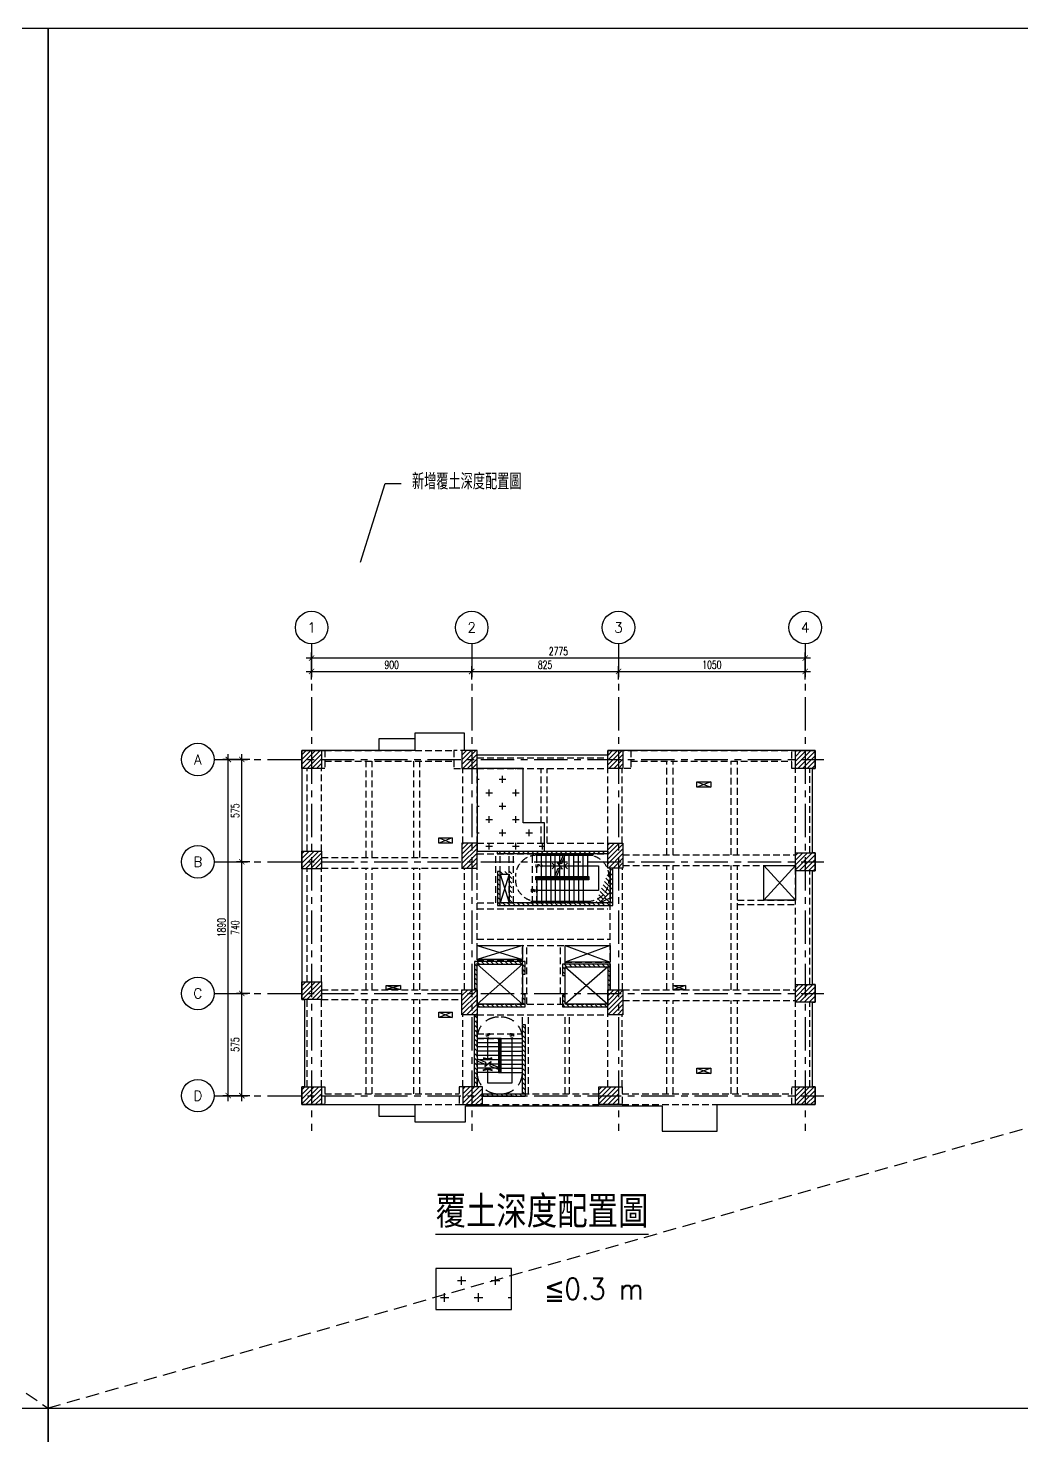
# Model space of a CAD drawing. Header units: millimetres. Extents: x -3377 to 119122, y -22007 to 15479.
# Drawn here: x 36275 to 39067, y 3802 to 7760 of the extents above; entities that cross this region are included whole.
import ezdxf
from ezdxf import colors
from ezdxf.entities.mleader import LeaderData, LeaderLine
from ezdxf.enums import TextEntityAlignment as Align
from ezdxf.math import Vec2, Vec3

# ---------------------------------------------------------------- set-up
doc = ezdxf.new("R2010")
doc.units = ezdxf.units.MM
doc.header["$LTSCALE"] = 150
doc.header["$MEASUREMENT"] = 0
for name, pattern in [('CENTER', [2, 1.25, -0.25, 0.25, -0.25]), ('CONTINOUS', [0]), ('HIDDEN', [0.375, 0.25, -0.125]), ('HIDDENX2', [0.75, 0.5, -0.25])]:
    doc.linetypes.add(name, pattern=pattern)
doc.layers.get('0').update_dxf_attribs({"plot": 0})
doc.layers.add('S-CLOUD_20220217(結構依建築圖2022-0216修改)', color=4, linetype='Continuous', plot=False)
for name, color, linetype in [('S-COL', 7, 'Continuous'), ('S-COLB', 4, 'HIDDEN'), ('S-CONCWALL', 30, 'Continuous'), ('S-GRID', 1, 'CENTER'), ('S-GRID-DIM', 2, 'Continuous'), ('S-GRID-T', 3, 'Continuous'), ('S-HATCH', 13, 'Continuous'), ('S-HATCH-COL', 13, 'Continuous'), ('S-HATCH-CONCWALL', 161, 'Continuous'), ('S-LOAD', 63, 'Continuous'), ('S-OPEN', 13, 'Continuous'), ('S-RCBMB', 3, 'HIDDEN'), ('S-RCBMG', 2, 'HIDDEN'), ('S-SLAB', 5, 'Continuous'), ('S-STAIR', 1, 'Continuous'), ('S-TITLE', 2, 'Continuous')]:
    doc.layers.add(name, color=color, linetype=linetype)
doc.styles.add('CD2', font='romand', dxfattribs={"height": 15})
doc.styles.add('CHINA', font='romans.shx', dxfattribs={"width": 0.8, "bigfont": 'china.shx'})
doc.styles.add('CS4', font='romans.shx', dxfattribs={"width": 0.7, "height": 45, "bigfont": 'lsp.shx'})
doc.styles.add('LSP', font='SIMPLEX.shx', dxfattribs={"width": 0.8, "bigfont": 'lsp.shx'})
doc.dimstyles.new('DIM150', dxfattribs={"dimscale": 15, "dimtxt": 3, "dimasz": 2, "dimexe": 2, "dimexo": 2, "dimgap": 1, "dimtad": 1, "dimdec": 1, "dimdsep": 46, "dimtxsty": 'CS4', "dimblk1": 'ARCHTICK', "dimblk2": 'ARCHTICK', "dimsah": 1, "dimcen": 2, "dimdle": 2, "dimadec": 0, "dimazin": 0, "dimtfac": 1, "dimtdec": 1, "dimtmove": 0, "dimatfit": 3, "dimldrblk": 'TAA', "dimfxl": 0, "dimtolj": 1, "dimarcsym": 0})

# ---------------------------------------------------------------- blocks, each defined once
blk = doc.blocks.new('DwFm')
blk.add_lwpolyline([(-12110.4, 0), (0, 0), (0, -7760.1), (-12110.4, -7760.1)], close=True)
blk.add_lwpolyline([(-12110.4, -3880.1), (0, -3880.1)])
at = {"layer": 'DEFPOINTS', "color": 252, "linetype": 'HIDDEN'}
for points in [[(-6560.9, -2290.9), (-12110.4, -3880.1)], [(-760, -3362.4), (0, -3880.1)]]:
    blk.add_lwpolyline(points, dxfattribs=at)
blk = doc.blocks.new('WALL(2F-14F)')
for points in [[(-7265.9, -1510.9), (-6645.9, -1510.9), (-6645.9, -1525.9), (-7265.9, -1525.9)], [(-7395.9, -2430.9), (-7380.9, -2430.9), (-7380.9, -2835.9), (-7395.9, -2835.9)]]:
    blk.add_lwpolyline(points, close=True)
for points in [[(-6633.4, -1800.9), (-7250.9, -1800.9), (-7250.9, -1625.9), (-7265.9, -1625.9), (-7265.9, -1815.9), (-6618.4, -1815.9), (-6618.4, -1605.9), (-6633.4, -1605.9)], [(-6633.4, -1605.9), (-6633.4, -1800.9)], [(-7380.9, -2290.9), (-7380.9, -2145.9), (-7125.9, -2145.9), (-7125.9, -2203.4), (-7110.9, -2203.4), (-7110.9, -2130.9), (-7395.9, -2130.9), (-7395.9, -2290.9), (-7380.9, -2290.9)], [(-6630.9, -2290.9), (-6630.9, -2145.9), (-6900.9, -2145.9), (-6900.9, -2210.9), (-6885.9, -2210.9), (-6885.9, -2160.9), (-6645.9, -2160.9), (-6645.9, -2290.9), (-6630.9, -2290.9)], [(-7380.9, -2385.9), (-7110.9, -2385.9), (-7110.9, -2313.4), (-7125.9, -2313.4), (-7125.9, -2370.9), (-7380.9, -2370.9), (-7380.9, -2385.9)], [(-7350.9, -2875.9), (-7125.9, -2875.9), (-7125.9, -2485.9), (-7110.9, -2485.9), (-7110.9, -2890.9), (-7350.9, -2890.9), (-7350.9, -2875.9)]]:
    blk.add_lwpolyline(points)
at = {"elevation": 1.1}
blk.add_lwpolyline([(-6645.9, -2370.9), (-6885.9, -2370.9), (-6885.9, -2320.9), (-6900.9, -2320.9), (-6900.9, -2385.9), (-6645.9, -2385.9), (-6645.9, -2370.9)], dxfattribs=at)
blk = doc.blocks.new('SG1')
at = {"layer": 'S-GRID-T'}
blk.add_circle((0, 6.09375), 6.09375, dxfattribs=at)
at = {"layer": 'S-GRID-T', "style": 'CD2'}
blk.add_attdef('GRID-BUB', text='', height=3.75, dxfattribs=at).set_placement((0, 6.09375), align=Align.MIDDLE_CENTER)
blk = doc.blocks.new('SG2')
at = {"layer": 'S-GRID-T'}
blk.add_circle((-6.09375, 0), 6.09375, dxfattribs=at)
at = {"layer": 'S-GRID-T', "style": 'CD2'}
blk.add_attdef('GRID-BUB', text='', height=3.75, dxfattribs=at).set_placement((-6.09375, 0), align=Align.MIDDLE_CENTER)
blk = doc.blocks.new('_ARCHTICK')
at = {"color": 0, "linetype": 'ByBlock', "const_width": 0.15}
blk.add_lwpolyline([(-0.5, -0.5), (0.5, 0.5)], dxfattribs=at)
blk = doc.blocks.new('*D71')
at = {"layer": 'DEFPOINTS', "color": 0, "transparency": 16777216}
for p in [(-5535.9, -424.9), (-8310.9, -500.6), (-5535.9, -500.6)]:
    blk.add_point(p, dxfattribs=at)
at = {"layer": 'S-GRID-DIM', "color": 0, "lineweight": -2, "transparency": 16777216}
for p, q in [((-8310.9, -470.6), (-8310.9, -394.9)), ((-5535.9, -470.6), (-5535.9, -394.9)), ((-8340.9, -424.9), (-5505.9, -424.9))]:
    blk.add_line(p, q, dxfattribs=at)
at = {"layer": 'S-GRID-DIM', "color": 0, "lineweight": -2, "transparency": 16777216, "xscale": 30, "yscale": 30, "zscale": 30, "rotation": 180}
blk.add_blockref('_ARCHTICK', (-8310.9, -424.9), dxfattribs=at)
at = {"layer": 'S-GRID-DIM', "color": 0, "lineweight": -2, "transparency": 16777216, "xscale": 30, "yscale": 30, "zscale": 30}
blk.add_blockref('_ARCHTICK', (-5535.9, -424.9), dxfattribs=at)
at = {"layer": 'S-GRID-DIM', "color": 0, "transparency": 16777216, "insert": (-6923.4, -387.4), "char_height": 45, "attachment_point": 5, "style": 'CS4'}
blk.add_mtext('\\A1;2775', dxfattribs=at)
blk = doc.blocks.new('TAA')
at = {"linetype": 'Continuous'}
blk.add_line((0, 0), (-1.66, 0), dxfattribs=at)
blk.add_solid([(-1.5, -0.25), (-1.5, 0.25), (0, 0)], dxfattribs=at)
blk = doc.blocks.new('*D72')
at = {"layer": 'DEFPOINTS', "color": 0, "transparency": 16777216}
for p in [(-7410.9, -500.6), (-8310.9, -576.2), (-7410.9, -576.2)]:
    blk.add_point(p, dxfattribs=at)
at = {"layer": 'S-GRID-DIM', "color": 0, "lineweight": -2, "transparency": 16777216}
for p, q in [((-8310.9, -546.2), (-8310.9, -470.6)), ((-7410.9, -546.2), (-7410.9, -470.6)), ((-8340.9, -500.6), (-7380.9, -500.6))]:
    blk.add_line(p, q, dxfattribs=at)
at = {"layer": 'S-GRID-DIM', "color": 0, "lineweight": -2, "transparency": 16777216, "xscale": 30, "yscale": 30, "zscale": 30, "rotation": 180}
blk.add_blockref('_ARCHTICK', (-8310.9, -500.6), dxfattribs=at)
at = {"layer": 'S-GRID-DIM', "color": 0, "lineweight": -2, "transparency": 16777216, "xscale": 30, "yscale": 30, "zscale": 30}
blk.add_blockref('_ARCHTICK', (-7410.9, -500.6), dxfattribs=at)
at = {"layer": 'S-GRID-DIM', "color": 0, "transparency": 16777216, "insert": (-7860.9, -463.1), "char_height": 45, "attachment_point": 5, "style": 'CS4'}
blk.add_mtext('\\A1;900', dxfattribs=at)
blk = doc.blocks.new('*D73')
at = {"layer": 'DEFPOINTS', "color": 0, "transparency": 16777216}
for p in [(-6585.9, -500.6), (-7410.9, -576.2), (-6585.9, -576.2)]:
    blk.add_point(p, dxfattribs=at)
at = {"layer": 'S-GRID-DIM', "color": 0, "lineweight": -2, "transparency": 16777216}
for p, q in [((-7410.9, -546.2), (-7410.9, -470.6)), ((-6585.9, -546.2), (-6585.9, -470.6)), ((-7440.9, -500.6), (-6555.9, -500.6))]:
    blk.add_line(p, q, dxfattribs=at)
at = {"layer": 'S-GRID-DIM', "color": 0, "lineweight": -2, "transparency": 16777216, "xscale": 30, "yscale": 30, "zscale": 30, "rotation": 180}
blk.add_blockref('_ARCHTICK', (-7410.9, -500.6), dxfattribs=at)
at = {"layer": 'S-GRID-DIM', "color": 0, "lineweight": -2, "transparency": 16777216, "xscale": 30, "yscale": 30, "zscale": 30}
blk.add_blockref('_ARCHTICK', (-6585.9, -500.6), dxfattribs=at)
at = {"layer": 'S-GRID-DIM', "color": 0, "transparency": 16777216, "insert": (-6998.4, -463.1), "char_height": 45, "attachment_point": 5, "style": 'CS4'}
blk.add_mtext('\\A1;825', dxfattribs=at)
blk = doc.blocks.new('*D74')
at = {"layer": 'DEFPOINTS', "color": 0, "transparency": 16777216}
for p in [(-5535.9, -500.6), (-6585.9, -576.2), (-5535.9, -576.2)]:
    blk.add_point(p, dxfattribs=at)
at = {"layer": 'S-GRID-DIM', "color": 0, "lineweight": -2, "transparency": 16777216}
for p, q in [((-6585.9, -546.2), (-6585.9, -470.6)), ((-5535.9, -546.2), (-5535.9, -470.6)), ((-6615.9, -500.6), (-5505.9, -500.6))]:
    blk.add_line(p, q, dxfattribs=at)
at = {"layer": 'S-GRID-DIM', "color": 0, "lineweight": -2, "transparency": 16777216, "xscale": 30, "yscale": 30, "zscale": 30, "rotation": 180}
blk.add_blockref('_ARCHTICK', (-6585.9, -500.6), dxfattribs=at)
at = {"layer": 'S-GRID-DIM', "color": 0, "lineweight": -2, "transparency": 16777216, "xscale": 30, "yscale": 30, "zscale": 30}
blk.add_blockref('_ARCHTICK', (-5535.9, -500.6), dxfattribs=at)
at = {"layer": 'S-GRID-DIM', "color": 0, "transparency": 16777216, "insert": (-6060.9, -463.1), "char_height": 45, "attachment_point": 5, "style": 'CS4'}
blk.add_mtext('\\A1;1050', dxfattribs=at)
blk = doc.blocks.new('*D75')
at = {"layer": 'DEFPOINTS', "color": 0, "transparency": 16777216}
for p in [(-8779.1, -995.9), (-8703.4, -995.9), (-8703.4, -2885.9)]:
    blk.add_point(p, dxfattribs=at)
at = {"layer": 'S-GRID-DIM', "color": 0, "lineweight": -2, "transparency": 16777216}
for p, q in [((-8733.4, -995.9), (-8809.1, -995.9)), ((-8779.1, -2915.9), (-8779.1, -965.9)), ((-8733.4, -2885.9), (-8809.1, -2885.9))]:
    blk.add_line(p, q, dxfattribs=at)
at = {"layer": 'S-GRID-DIM', "color": 0, "lineweight": -2, "transparency": 16777216, "xscale": 30, "yscale": 30, "zscale": 30}
for p, rotation in [((-8779.1, -995.9), 90), ((-8779.1, -2885.9), 270)]:
    blk.add_blockref('_ARCHTICK', p, dxfattribs=dict(at, rotation=rotation))
at = {"layer": 'S-GRID-DIM', "color": 0, "transparency": 16777216, "insert": (-8816.6, -1940.9), "char_height": 45, "attachment_point": 5, "rotation": 90, "style": 'CS4'}
blk.add_mtext('\\A1;1890', dxfattribs=at)
blk = doc.blocks.new('*D76')
at = {"layer": 'DEFPOINTS', "color": 0, "transparency": 16777216}
for p in [(-8703.4, -2310.9), (-8627.8, -2310.9), (-8627.8, -2885.9)]:
    blk.add_point(p, dxfattribs=at)
at = {"layer": 'S-GRID-DIM', "color": 0, "lineweight": -2, "transparency": 16777216}
for p, q in [((-8703.4, -2915.9), (-8703.4, -2280.9)), ((-8657.8, -2310.9), (-8733.4, -2310.9)), ((-8657.8, -2885.9), (-8733.4, -2885.9))]:
    blk.add_line(p, q, dxfattribs=at)
at = {"layer": 'S-GRID-DIM', "color": 0, "lineweight": -2, "transparency": 16777216, "xscale": 30, "yscale": 30, "zscale": 30}
for p, rotation in [((-8703.4, -2310.9), 90), ((-8703.4, -2885.9), 270)]:
    blk.add_blockref('_ARCHTICK', p, dxfattribs=dict(at, rotation=rotation))
at = {"layer": 'S-GRID-DIM', "color": 0, "transparency": 16777216, "insert": (-8740.9, -2598.4), "char_height": 45, "attachment_point": 5, "rotation": 90, "style": 'CS4'}
blk.add_mtext('\\A1;575', dxfattribs=at)
blk = doc.blocks.new('*D77')
at = {"layer": 'DEFPOINTS', "color": 0, "transparency": 16777216}
for p in [(-8703.4, -1570.9), (-8627.8, -1570.9), (-8627.8, -2310.9)]:
    blk.add_point(p, dxfattribs=at)
at = {"layer": 'S-GRID-DIM', "color": 0, "lineweight": -2, "transparency": 16777216}
for p, q in [((-8657.8, -1570.9), (-8733.4, -1570.9)), ((-8703.4, -2340.9), (-8703.4, -1540.9)), ((-8657.8, -2310.9), (-8733.4, -2310.9))]:
    blk.add_line(p, q, dxfattribs=at)
at = {"layer": 'S-GRID-DIM', "color": 0, "lineweight": -2, "transparency": 16777216, "xscale": 30, "yscale": 30, "zscale": 30}
for p, rotation in [((-8703.4, -1570.9), 90), ((-8703.4, -2310.9), 270)]:
    blk.add_blockref('_ARCHTICK', p, dxfattribs=dict(at, rotation=rotation))
at = {"layer": 'S-GRID-DIM', "color": 0, "transparency": 16777216, "insert": (-8740.9, -1940.9), "char_height": 45, "attachment_point": 5, "rotation": 90, "style": 'CS4'}
blk.add_mtext('\\A1;740', dxfattribs=at)
blk = doc.blocks.new('*D78')
at = {"layer": 'DEFPOINTS', "color": 0, "transparency": 16777216}
for p in [(-8703.4, -995.9), (-8627.8, -995.9), (-8627.8, -1570.9)]:
    blk.add_point(p, dxfattribs=at)
at = {"layer": 'S-GRID-DIM', "color": 0, "lineweight": -2, "transparency": 16777216}
for p, q in [((-8657.8, -995.9), (-8733.4, -995.9)), ((-8703.4, -1600.9), (-8703.4, -965.9)), ((-8657.8, -1570.9), (-8733.4, -1570.9))]:
    blk.add_line(p, q, dxfattribs=at)
at = {"layer": 'S-GRID-DIM', "color": 0, "lineweight": -2, "transparency": 16777216, "xscale": 30, "yscale": 30, "zscale": 30}
for p, rotation in [((-8703.4, -995.9), 90), ((-8703.4, -1570.9), 270)]:
    blk.add_blockref('_ARCHTICK', p, dxfattribs=dict(at, rotation=rotation))
at = {"layer": 'S-GRID-DIM', "color": 0, "transparency": 16777216, "insert": (-8740.9, -1283.4), "char_height": 45, "attachment_point": 5, "rotation": 90, "style": 'CS4'}
blk.add_mtext('\\A1;575', dxfattribs=at)
blk = doc.blocks.new('COL(1F)')
for points in [[(-8365.9, -945.9), (-8235.9, -945.9), (-8235.9, -1045.9), (-8365.9, -1045.9)], [(-7380.9, -945.9), (-7510.9, -945.9), (-7510.9, -1045.9), (-7380.9, -1045.9)], [(-6645.9, -945.9), (-6515.9, -945.9), (-6515.9, -1045.9), (-6645.9, -1045.9)], [(-5610.9, -945.9), (-5480.9, -945.9), (-5480.9, -1045.9), (-5610.9, -1045.9)], [(-7380.9, -1465.9), (-7465.9, -1465.9), (-7465.9, -1605.9), (-7380.9, -1605.9)], [(-6645.9, -1465.9), (-6560.9, -1465.9), (-6560.9, -1605.9), (-6645.9, -1605.9)], [(-8365.9, -1510.9), (-8255.9, -1510.9), (-8255.9, -1610.9), (-8365.9, -1610.9)], [(-5590.9, -1520.9), (-5480.9, -1520.9), (-5480.9, -1620.9), (-5590.9, -1620.9)], [(-8365.9, -2245.9), (-8255.9, -2245.9), (-8255.9, -2345.9), (-8365.9, -2345.9)], [(-7465.9, -2290.9), (-7380.9, -2290.9), (-7380.9, -2430.9), (-7465.9, -2430.9)], [(-6645.9, -2290.9), (-6560.9, -2290.9), (-6560.9, -2430.9), (-6645.9, -2430.9)], [(-5590.9, -2260.9), (-5480.9, -2260.9), (-5480.9, -2360.9), (-5590.9, -2360.9)], [(-8365.9, -2835.9), (-8235.9, -2835.9), (-8235.9, -2935.9), (-8365.9, -2935.9)], [(-7350.9, -2835.9), (-7480.9, -2835.9), (-7480.9, -2935.9), (-7350.9, -2935.9)], [(-6695.9, -2835.9), (-6565.9, -2835.9), (-6565.9, -2935.9), (-6695.9, -2935.9)], [(-5610.9, -2835.9), (-5480.9, -2835.9), (-5480.9, -2935.9), (-5610.9, -2935.9)]]:
    blk.add_lwpolyline(points, close=True)
blk = doc.blocks.new('COL(2F-16F)')
for points in [[(-8365.9, -945.9), (-8255.9, -945.9), (-8255.9, -1045.9), (-8365.9, -1045.9)], [(-7380.9, -945.9), (-7465.9, -945.9), (-7465.9, -1045.9), (-7380.9, -1045.9)], [(-6645.9, -945.9), (-6560.9, -945.9), (-6560.9, -1045.9), (-6645.9, -1045.9)], [(-5590.9, -945.9), (-5480.9, -945.9), (-5480.9, -1045.9), (-5590.9, -1045.9)], [(-7380.9, -1465.9), (-7465.9, -1465.9), (-7465.9, -1605.9), (-7380.9, -1605.9)], [(-6645.9, -1465.9), (-6560.9, -1465.9), (-6560.9, -1605.9), (-6645.9, -1605.9)], [(-8365.9, -1510.9), (-8255.9, -1510.9), (-8255.9, -1610.9), (-8365.9, -1610.9)], [(-5590.9, -1520.9), (-5480.9, -1520.9), (-5480.9, -1620.9), (-5590.9, -1620.9)], [(-8365.9, -2245.9), (-8255.9, -2245.9), (-8255.9, -2345.9), (-8365.9, -2345.9)], [(-7465.9, -2290.9), (-7380.9, -2290.9), (-7380.9, -2430.9), (-7465.9, -2430.9)], [(-6645.9, -2290.9), (-6560.9, -2290.9), (-6560.9, -2430.9), (-6645.9, -2430.9)], [(-5590.9, -2260.9), (-5480.9, -2260.9), (-5480.9, -2360.9), (-5590.9, -2360.9)], [(-8365.9, -2835.9), (-8255.9, -2835.9), (-8255.9, -2935.9), (-8365.9, -2935.9)], [(-7350.9, -2835.9), (-7460.9, -2835.9), (-7460.9, -2935.9), (-7350.9, -2935.9)], [(-6695.9, -2835.9), (-6585.9, -2835.9), (-6585.9, -2935.9), (-6695.9, -2935.9)], [(-5590.9, -2835.9), (-5480.9, -2835.9), (-5480.9, -2935.9), (-5590.9, -2935.9)]]:
    blk.add_lwpolyline(points, close=True)
blk = doc.blocks.new('_PStStr')
blk.add_circle((0, 0), 0.05)
blk = doc.blocks.new('STAIR(2F-16F)')
for p, q in [((-7018.9, -1653.9, -0.5), (-7018.9, -1533.9, -0.5)), ((-6992.9, -1653.9), (-6992.9, -1533.9)), ((-6966.9, -1653.9), (-6966.9, -1533.9)), ((-6940.9, -1653.9), (-6940.9, -1533.9)), ((-6914.9, -1653.9), (-6914.9, -1533.9)), ((-6896.2, -1532.1), (-6914.7, -1579.6)), ((-6888.9, -1653.9), (-6888.9, -1533.9)), ((-6862.9, -1653.9), (-6862.9, -1533.9)), ((-6836.9, -1653.9), (-6836.9, -1533.9)), ((-6810.9, -1653.9), (-6810.9, -1533.9)), ((-6784.9, -1653.9), (-6784.9, -1533.9)), ((-6758.9, -1653.9), (-6758.9, -1533.9)), ((-6933.6, -1655.7), (-6915.1, -1608.2)), ((-7044.9, -1672.9), (-7044.9, -1792.9)), ((-7018.9, -1672.9, 0.5), (-7018.9, -1792.9, 0.5)), ((-6992.9, -1672.9, 0.5), (-6992.9, -1792.9, 0.5)), ((-6966.9, -1672.9, 0.5), (-6966.9, -1792.9, 0.5)), ((-6940.9, -1672.9, 0.5), (-6940.9, -1792.9, 0.5)), ((-6914.9, -1672.9, 0.5), (-6914.9, -1792.9, 0.5)), ((-6888.9, -1672.9, 0.5), (-6888.9, -1792.9, 0.5)), ((-6862.9, -1672.9, 0.5), (-6862.9, -1792.9, 0.5)), ((-6836.9, -1672.9, 0.5), (-6836.9, -1792.9, 0.5)), ((-6810.9, -1672.9, 0.5), (-6810.9, -1792.9, 0.5)), ((-6784.9, -1672.9, 0.5), (-6784.9, -1792.9, 0.5)), ((-7185.9, -2563.9), (-7185.9, -2815.9)), ((-7382.7, -2689.6), (-7335.1, -2708.6)), ((-7320.9, -2815.9), (-7320.9, -2736.9)), ((-7259, -2727.3), (-7306.6, -2708.2)), ((-7185.9, -2815.9), (-7320.9, -2815.9))]:
    blk.add_line(p, q)
at = {"linetype": 'CONTINOUS'}
for p, q in [((-7260.9, -2563.9), (-7380.9, -2563.9)), ((-7260.9, -2587.9), (-7380.9, -2587.9)), ((-7260.9, -2611.9), (-7380.9, -2611.9)), ((-7260.9, -2563.9), (-7260.9, -2674.9)), ((-7245.9, -2563.9), (-7260.9, -2563.9)), ((-7255.9, -2568.9), (-7255.9, -2676.2)), ((-7250.9, -2568.9), (-7255.9, -2568.9)), ((-7250.9, -2750.9), (-7250.9, -2568.9)), ((-7245.9, -2563.9), (-7125.9, -2563.9)), ((-7245.9, -2755.9), (-7245.9, -2563.9)), ((-7245.9, -2587.9), (-7125.9, -2587.9)), ((-7245.9, -2611.9), (-7125.9, -2611.9)), ((-7260.9, -2635.9), (-7380.9, -2635.9)), ((-7260.9, -2659.9), (-7380.9, -2659.9)), ((-7260.9, -2683.9), (-7380.9, -2683.9)), ((-7260.9, -2683.9), (-7380.9, -2683.9)), ((-7260.9, -2674.9), (-7260.9, -2755.9)), ((-7255.9, -2676.2), (-7255.9, -2750.9)), ((-7245.9, -2635.9), (-7125.9, -2635.9)), ((-7245.9, -2659.9), (-7125.9, -2659.9)), ((-7245.9, -2683.9), (-7125.9, -2683.9)), ((-7245.9, -2683.9), (-7125.9, -2683.9)), ((-7260.9, -2707.9), (-7380.9, -2707.9)), ((-7260.9, -2731.9), (-7380.9, -2731.9)), ((-7260.9, -2731.9), (-7380.9, -2731.9)), ((-7260.9, -2755.9), (-7380.9, -2755.9)), ((-7260.9, -2755.9), (-7245.9, -2755.9)), ((-7255.9, -2750.9), (-7250.9, -2750.9)), ((-7245.9, -2707.9), (-7125.9, -2707.9)), ((-7245.9, -2731.9), (-7125.9, -2731.9)), ((-7245.9, -2731.9), (-7125.9, -2731.9)), ((-7245.9, -2755.9), (-7125.9, -2755.9))]:
    blk.add_line(p, q, dxfattribs=at)
for points, elevation in [([(-7048.9, -1533.9), (-6728.9, -1533.9), (-6728.9, -1529.9), (-7048.9, -1529.9)], -0.5), ([(-7074.9, -1792.9), (-6754.9, -1792.9), (-6754.9, -1796.9), (-7074.9, -1796.9)], 0.5)]:
    blk.add_lwpolyline(points, close=True, dxfattribs=dict(elevation=elevation))
for points in [[(-6959.2, -1578), (-6943.3, -1593.9), (-6959.2, -1609.8)], [(-6942.9, -1652.1), (-6925.2, -1606.7), (-6899.9, -1610.5), (-6929.9, -1577.3), (-6904.5, -1581.2), (-6886.8, -1535.7)], [(-6873, -1578), (-6888.9, -1593.9), (-6873, -1609.8)], [(-7050.9, -1653.9), (-6752.9, -1653.9), (-6752.9, -1672.9), (-7050.9, -1672.9), (-7050.9, -1653.9), (-7050.9, -1653.9)], [(-7018.9, -1593.9), (-7018.9, -1593.9), (-6698.9, -1593.9), (-6698.9, -1732.9), (-7044.9, -1732.9)], [(-7380.9, -2563.9), (-7380.9, -2755.9)], [(-7320.9, -2678.9), (-7320.9, -2563.9)], [(-7125.9, -2755.9), (-7125.9, -2563.9)], [(-7379, -2679.3), (-7333.5, -2697.5), (-7337.6, -2722.8), (-7304.2, -2693.1), (-7308.2, -2718.4), (-7262.7, -2736.6)], [(-7345.7, -2670.9), (-7320.9, -2678.9), (-7296.1, -2670.9)], [(-7345.7, -2675.9), (-7320.9, -2683.9), (-7296.1, -2675.9)], [(-7345.7, -2740), (-7320.9, -2731.9), (-7296.1, -2740)], [(-7345.7, -2745), (-7320.9, -2736.9), (-7296.1, -2745)]]:
    blk.add_lwpolyline(points)
for points in [[(-7046.9, -1657.9), (-6756.9, -1657.9), (-6756.9, -1668.9), (-7046.9, -1668.9)], [(-7044.9, -1659.9), (-6758.9, -1659.9), (-6758.9, -1666.9), (-7044.9, -1666.9)]]:
    blk.add_lwpolyline(points, close=True)
for centre in [(-7320.9, -2563.9), (-7185.9, -2563.9)]:
    blk.add_circle(centre, 5)
at = {"linetype": 'HIDDEN'}
for centre, start, end in [((-7044.9, -1653.9), 90, 180), ((-6758.9, -1653.9, 0.5), 0, 90), ((-7044.9, -1672.9, 0.5), 180, 270), ((-6758.9, -1672.9, 1.1), 270, 0)]:
    blk.add_arc(centre, 120, start, end, dxfattribs=at)
at = {"linetype": 'HIDDENX2'}
for centre, start, end in [((-7260.9, -2563.9), 90.00074, 179.99986), ((-7245.9, -2563.9), 0.00014, 89.99926), ((-7260.9, -2755.9), 180.00084, 270.00334), ((-7245.9, -2755.9), 269.99666, 359.99916)]:
    blk.add_arc(centre, 120, start, end, dxfattribs=at)
at = {"extrusion": (0, 0, -1), "xscale": 100.0331502916424, "yscale": 100.0331502916424, "zscale": -1.000331502916421, "rotation": 90}
for p in [(7018.9, -1593.9), (7044.9, -1732.9)]:
    blk.add_blockref('_PStStr', p, dxfattribs=at)
at = {"style": 'CHINA', "width": 0.8}
for s, p in [('UP', (-7053.1, -1601.6, -0.5)), ('DN', (-7079.1, -1740.6)), ('UP', (-7331.9, -2551.2)), ('DN', (-7196.9, -2551.2))]:
    blk.add_text(s, height=15, dxfattribs=at).set_placement(p)
blk = doc.blocks.new('_None')
blk = doc.blocks.new('LINE(2)')
at = {"layer": 'S-GRID'}
for points in [[(-8310.87, -344.9), (-8310.87, -3083.41)], [(-7410.87, -344.9), (-7410.87, -3083.41)], [(-6585.87, -344.9), (-6585.87, -3083.41)], [(-5535.87, -344.9), (-5535.87, -3083.41)], [(-8859.11, -995.91), (-5430.87, -995.91)], [(-8859.11, -1570.91), (-5430.87, -1570.91)], [(-8859.11, -2310.91), (-5430.87, -2310.91)], [(-8859.11, -2885.91), (-5430.87, -2885.91)]]:
    blk.add_lwpolyline(points, dxfattribs=at)
at = {"layer": 'S-GRID-T', "xscale": 15, "yscale": 15, "zscale": 15}
for name, p, values in [('SG1', (-8310.87, -344.9), {'GRID-BUB': '1'}), ('SG1', (-7410.87, -344.9), {'GRID-BUB': '2'}), ('SG1', (-6585.87, -344.9), {'GRID-BUB': '3'}), ('SG1', (-5535.87, -344.9), {'GRID-BUB': '4'}), ('SG2', (-8859.11, -995.91), {'GRID-BUB': 'A'}), ('SG2', (-8859.11, -1570.91), {'GRID-BUB': 'B'}), ('SG2', (-8859.11, -2310.91), {'GRID-BUB': 'C'}), ('SG2', (-8859.11, -2885.91), {'GRID-BUB': 'D'})]:
    blk.add_blockref(name, p, dxfattribs=at).add_auto_attribs(values)
at = {"layer": 'S-GRID-DIM'}
for base, p1, p2, picture, middle in [((-5535.87, -424.9), (-8310.87, -500.57), (-5535.87, -500.57), '*D71', (-6923.37, -387.4)), ((-7410.87, -500.57), (-8310.87, -576.23), (-7410.87, -576.23), '*D72', (-7860.87, -463.07)), ((-6585.87, -500.57), (-7410.87, -576.23), (-6585.87, -576.23), '*D73', (-6998.37, -463.07)), ((-5535.87, -500.57), (-6585.87, -576.23), (-5535.87, -576.23), '*D74', (-6060.87, -463.07))]:
    dim = blk.add_linear_dim(base=base, p1=p1, p2=p2, dimstyle='DIM150', dxfattribs=at)
    dim.commit()
    dim.dimension.update_dxf_attribs({"geometry": picture, "text_midpoint": middle})
for base, p1, p2, picture, middle in [((-8779.11, -995.91), (-8703.44, -2885.91), (-8703.44, -995.91), '*D75', (-8816.61, -1940.91)), ((-8703.44, -995.91), (-8627.78, -1570.91), (-8627.78, -995.91), '*D78', (-8740.94, -1283.41)), ((-8703.44, -1570.91), (-8627.78, -2310.91), (-8627.78, -1570.91), '*D77', (-8740.94, -1940.91)), ((-8703.44, -2310.91), (-8627.78, -2885.91), (-8627.78, -2310.91), '*D76', (-8740.94, -2598.41))]:
    dim = blk.add_linear_dim(base=base, p1=p1, p2=p2, angle=90, dimstyle='DIM150', dxfattribs=at)
    dim.commit()
    dim.dimension.update_dxf_attribs({"geometry": picture, "text_midpoint": middle})
blk = doc.blocks.new('覆土(2F)')
at = {"layer": 'S-HATCH'}
h = blk.add_hatch(dxfattribs=at)
h.set_pattern_fill('CROSS', color=256, scale=300, style=0)
h.set_pattern_definition([(0, (-82453.325, -12403.616), (75, 75), [37.5, -112.5]), (90, (-82434.575, -12422.366), (-75, 75), [37.5, -112.5])])
h.paths.add_polyline_path([(-7120.9, -1045.9), (-7380.9, -1045.9), (-7380.9, -1510.9), (-7000.9, -1510.9), (-7000.9, -1350.9), (-7120.9, -1350.9)])
at = {"layer": 'S-HATCH-COL'}
h = blk.add_hatch(dxfattribs=at)
h.set_pattern_fill('ANSI31', color=256, scale=150, style=0)
h.set_pattern_definition([(45, (-48441.6, -7760.135), (-13.258252, 13.258252), [])])
h.paths.add_polyline_path([(-5590.9, -1520.9), (-5480.9, -1520.9), (-5480.9, -1620.9), (-5590.9, -1620.9)])
h.paths.add_polyline_path([(-5590.9, -2260.9), (-5480.9, -2260.9), (-5480.9, -2360.9), (-5590.9, -2360.9)])
h.paths.add_polyline_path([(-5590.9, -2835.9), (-5480.9, -2835.9), (-5480.9, -2935.9), (-5590.9, -2935.9)])
h.paths.add_polyline_path([(-6695.9, -2835.9), (-6585.9, -2835.9), (-6585.9, -2935.9), (-6695.9, -2935.9)])
h.paths.add_polyline_path([(-7350.9, -2835.9), (-7460.9, -2835.9), (-7460.9, -2935.9), (-7350.9, -2935.9)])
h.paths.add_polyline_path([(-8365.9, -945.9), (-8255.9, -945.9), (-8255.9, -1045.9), (-8365.9, -1045.9)])
h.paths.add_polyline_path([(-8365.9, -1510.9), (-8255.9, -1510.9), (-8255.9, -1610.9), (-8365.9, -1610.9)])
h.paths.add_polyline_path([(-8365.9, -2245.9), (-8255.9, -2245.9), (-8255.9, -2345.9), (-8365.9, -2345.9)])
h.paths.add_polyline_path([(-8365.9, -2835.9), (-8255.9, -2835.9), (-8255.9, -2935.9), (-8365.9, -2935.9)])
h.paths.add_polyline_path([(-7380.9, -945.9), (-7465.9, -945.9), (-7465.9, -1045.9), (-7380.9, -1045.9)])
h.paths.add_polyline_path([(-6645.9, -2290.9), (-6560.9, -2290.9), (-6560.9, -2430.9), (-6645.9, -2430.9)])
h.paths.add_polyline_path([(-6645.9, -1465.9), (-6560.9, -1465.9), (-6560.9, -1605.9), (-6645.9, -1605.9)])
h.paths.add_polyline_path([(-7380.9, -1465.9), (-7465.9, -1465.9), (-7465.9, -1605.9), (-7380.9, -1605.9)])
h.paths.add_polyline_path([(-7465.9, -2290.9), (-7380.9, -2290.9), (-7380.9, -2430.9), (-7465.9, -2430.9)])
h.paths.add_polyline_path([(-6645.9, -945.9), (-6560.9, -945.9), (-6560.9, -1045.9), (-6645.9, -1045.9)])
h.paths.add_polyline_path([(-5590.9, -945.9), (-5480.9, -945.9), (-5480.9, -1045.9), (-5590.9, -1045.9)])
at = {"layer": 'S-HATCH-CONCWALL'}
h = blk.add_hatch(dxfattribs=at)
h.set_pattern_fill('ANSI31', color=256, scale=150, angle=90, style=0)
h.set_pattern_definition([(135, (-48441.6, -7760.135), (-13.258252, -13.258252), [])])
h.paths.add_polyline_path([(-7395.9, -2430.9), (-7380.9, -2430.9), (-7380.9, -2835.9), (-7395.9, -2835.9)])
h.paths.add_polyline_path([(-7350.9, -2875.9), (-7125.9, -2875.9), (-7125.9, -2485.9), (-7110.9, -2485.9), (-7110.9, -2890.9), (-7350.9, -2890.9)])
h.paths.add_polyline_path([(-7380.9, -2385.9), (-7110.9, -2385.9), (-7110.9, -2313.4), (-7125.9, -2313.4), (-7125.9, -2370.9), (-7380.9, -2370.9)])
edge = h.paths.add_edge_path()
edge.add_line((-7380.9, -2290.9), (-7380.9, -2145.9))
edge.add_line((-7380.9, -2145.9), (-7125.9, -2145.9))
edge.add_line((-7125.9, -2145.9), (-7125.9, -2203.4))
edge.add_line((-7125.9, -2203.4), (-7110.9, -2203.4))
edge.add_line((-7110.9, -2203.4), (-7110.9, -2130.9))
edge.add_line((-7110.9, -2130.9), (-7395.9, -2130.9))
edge.add_line((-7395.9, -2130.9), (-7395.9, -2290.9))
edge.add_line((-7395.9, -2290.9), (-7380.9, -2290.9))
h.paths.add_polyline_path([(-6630.9, -2290.9), (-6630.9, -2145.9), (-6900.9, -2145.9), (-6900.9, -2210.9), (-6885.9, -2210.9), (-6885.9, -2160.9), (-6645.9, -2160.9), (-6645.9, -2290.9)])
edge = h.paths.add_edge_path()
edge.add_line((-6645.9, -2370.9), (-6885.9, -2370.9))
edge.add_line((-6885.9, -2370.9), (-6885.9, -2320.9))
edge.add_line((-6885.9, -2320.9), (-6900.9, -2320.9))
edge.add_line((-6900.9, -2320.9), (-6900.9, -2385.9))
edge.add_line((-6900.9, -2385.9), (-6645.9, -2385.9))
edge.add_line((-6645.9, -2385.9), (-6645.9, -2370.9))
h.paths.add_polyline_path([(-7265.9, -1510.9), (-6645.9, -1510.9), (-6645.9, -1525.9), (-7265.9, -1525.9)])
edge = h.paths.add_edge_path(flags=16)
edge.add_line((-6633.4, -1605.9), (-6633.4, -1719.7))
h.paths.add_polyline_path([(-7250.9, -1640.9), (-7200.9, -1640.9), (-7200.9, -1800.9), (-7250.9, -1800.9)], flags=17)
edge = h.paths.add_edge_path(flags=16)
edge.add_line((-6714.6, -1800.9), (-6633.4, -1719.7))
edge = h.paths.add_edge_path(flags=16)
edge.add_line((-6633.4, -1740.9), (-6693.4, -1800.9))
edge = h.paths.add_edge_path()
edge.add_line((-6714.6, -1800.9), (-7185.9, -1800.9))
edge.add_line((-7185.9, -1800.9), (-7185.9, -1625.9))
edge.add_line((-7185.9, -1625.9), (-7265.9, -1625.9))
edge.add_line((-7265.9, -1625.9), (-7265.9, -1815.9))
edge.add_line((-7265.9, -1815.9), (-6618.4, -1815.9))
edge.add_line((-6618.4, -1815.9), (-6618.4, -1605.9))
edge.add_line((-6618.4, -1605.9), (-6633.4, -1605.9))
edge = h.paths.add_edge_path(flags=16)
edge.add_line((-6633.4, -1740.9), (-6633.4, -1800.9))
edge.add_line((-6633.4, -1800.9), (-6693.4, -1800.9))
at = {"layer": 'S-OPEN'}
for p, q in [((-6145.9, -1120.9), (-6065.9, -1150.9)), ((-6065.9, -1120.9), (-6145.9, -1150.9)), ((-7595.9, -1435.9), (-7520.9, -1465.9)), ((-7520.9, -1435.9), (-7595.9, -1465.9)), ((-7250.9, -1640.9), (-7200.9, -1800.9)), ((-7200.9, -1640.9), (-7250.9, -1800.9)), ((-5768.4, -1590.9), (-5590.9, -1785.9)), ((-5590.9, -1590.9), (-5768.4, -1785.9)), ((-7380.9, -2040.9), (-7125.9, -2120.9)), ((-7125.9, -2040.9), (-7380.9, -2120.9)), ((-6885.9, -2040.9), (-6633.4, -2135.9)), ((-6633.4, -2040.9), (-6885.9, -2135.9)), ((-7380.9, -2145.9), (-7125.9, -2370.9)), ((-7125.9, -2145.9), (-7380.9, -2370.9)), ((-6885.9, -2160.9), (-6645.9, -2370.9)), ((-6645.9, -2160.9), (-6885.9, -2370.9)), ((-7890.9, -2265.9), (-7810.9, -2288.7)), ((-7810.9, -2265.9), (-7890.9, -2288.2)), ((-6278.4, -2265.9), (-6208.4, -2290.9)), ((-6208.4, -2265.9), (-6278.4, -2290.9)), ((-7595.9, -2415.9), (-7520.9, -2445.9)), ((-7520.9, -2415.9), (-7595.9, -2445.9)), ((-6145.9, -2730.9), (-6065.9, -2760.9)), ((-6065.9, -2730.9), (-6145.9, -2760.9))]:
    blk.add_line(p, q, dxfattribs=at)
for points in [[(-6693.4, -1800.9), (-6633.4, -1773)], [(-6664.6, -1772.2), (-6633.4, -1800.9)]]:
    blk.add_lwpolyline(points, dxfattribs=at)
at = {"layer": 'S-RCBMB'}
for p, q in [((-8005, -1545.9), (-8005, -1005.9)), ((-7970, -1545.9), (-7970, -1005.9)), ((-7736.7, -1545.9), (-7736.7, -1005.9)), ((-7701.7, -1545.9), (-7701.7, -1005.9)), ((-6313.4, -1530.9), (-6313.4, -1005.9)), ((-6278.4, -1530.9), (-6278.4, -1005.9)), ((-5952.1, -1530.9), (-5952.1, -1005.9)), ((-5917.1, -1530.9), (-5917.1, -1005.9)), ((-7020.9, -1465.9), (-7020.9, -1045.9)), ((-6985.9, -1465.9), (-6985.9, -1045.9)), ((-7275.9, -1800.9), (-7275.9, -1525.9)), ((-7250.9, -1800.9), (-7250.9, -1525.9)), ((-7200.9, -1800.9), (-7200.9, -1525.9)), ((-7175.9, -1800.9), (-7175.9, -1525.9)), ((-7069.9, -1800.9), (-7069.9, -1525.9)), ((-7044.9, -1800.9), (-7044.9, -1525.9)), ((-8005, -2290.9), (-8005, -1605.9)), ((-7970, -2290.9), (-7970, -1605.9)), ((-7736.7, -2290.9), (-7736.7, -1605.9)), ((-7701.7, -2290.9), (-7701.7, -1605.9)), ((-6313.4, -2290.9), (-6313.4, -1590.9)), ((-6278.4, -2290.9), (-6278.4, -1590.9)), ((-5952.1, -2290.9), (-5952.1, -1590.9)), ((-5917.1, -2290.9), (-5917.1, -1590.9)), ((-7380.9, -1800.9), (-6645.9, -1800.9)), ((-5917.1, -1785.9), (-5590.9, -1785.9)), ((-5917.1, -1810.9), (-5590.9, -1810.9)), ((-7380.9, -1835.9), (-6645.9, -1835.9)), ((-7380.9, -2005.9), (-6633.4, -2005.9)), ((-7380.9, -2040.9), (-6633.4, -2040.9)), ((-7125.9, -2370.9), (-7125.9, -2040.9)), ((-7100.9, -2370.9), (-7100.9, -2040.9)), ((-6910.9, -2370.9), (-6910.9, -2040.9)), ((-6885.9, -2370.9), (-6885.9, -2040.9)), ((-7380.9, -2120.9), (-7125.9, -2120.9)), ((-7380.9, -2121.3), (-7125.9, -2121.3)), ((-6885.9, -2135.9), (-6633.4, -2135.9)), ((-7380.9, -2145.9), (-7125.9, -2145.9)), ((-7380.9, -2146.3), (-7125.9, -2146.3)), ((-6885.9, -2160.9), (-6633.4, -2160.9)), ((-8005, -2875.9), (-8005, -2345.9)), ((-7970, -2875.9), (-7970, -2345.9)), ((-7736.7, -2875.9), (-7736.7, -2345.9)), ((-7701.7, -2875.9), (-7701.7, -2345.9)), ((-6313.4, -2875.9), (-6313.4, -2350.9)), ((-6278.4, -2875.9), (-6278.4, -2350.9)), ((-5952.1, -2875.9), (-5952.1, -2350.9)), ((-5917.1, -2875.9), (-5917.1, -2350.9)), ((-7125.9, -2875.9, 0.5), (-7125.9, -2430.9, 0.5)), ((-7090.9, -2875.9, 0.5), (-7090.9, -2430.9, 0.5)), ((-6885.9, -2875.9, 0.5), (-6885.9, -2430.9, 0.5)), ((-6860.9, -2875.9, 0.5), (-6860.9, -2430.9, 0.5)), ((-7380.9, -2538.9), (-7125.9, -2538.9)), ((-7380.9, -2563.9), (-7125.9, -2563.9))]:
    blk.add_line(p, q, dxfattribs=at)
at = {"layer": 'S-RCBMG'}
for p, q in [((-8235.9, -945.9), (-7510.9, -945.9)), ((-6515.9, -945.9, 1.1), (-5610.9, -945.9, 1.1)), ((-8235.9, -1005.9), (-7510.9, -1005.9)), ((-7380.9, -985.9), (-6645.9, -985.9)), ((-6515.9, -1005.9, 1.1), (-5610.9, -1005.9, 1.1)), ((-8335.9, -1510.9), (-8335.9, -1045.9)), ((-8255.9, -1510.9), (-8255.9, -1045.9)), ((-7460.9, -1465.9), (-7460.9, -1045.9)), ((-7380.9, -1045.9), (-6645.9, -1045.9)), ((-7380.9, -1465.9), (-7380.9, -1045.9)), ((-6645.9, -1465.9), (-6645.9, -1045.9)), ((-6565.9, -1465.9), (-6565.9, -1045.9)), ((-5590.9, -1520.9), (-5590.9, -1045.9)), ((-5510.9, -1520.9), (-5510.9, -1045.9)), ((-7380.9, -1465.9), (-6645.9, -1465.9)), ((-8255.9, -1545.9), (-7465.9, -1545.9)), ((-7380.9, -1525.9), (-6645.9, -1525.9)), ((-6560.9, -1530.9), (-5590.9, -1530.9)), ((-8335.9, -2245.9), (-8335.9, -1610.9)), ((-8255.9, -1605.9), (-7465.9, -1605.9)), ((-8255.9, -2245.9), (-8255.9, -1610.9)), ((-7450.9, -2290.9), (-7450.9, -1605.9)), ((-7380.9, -2290.9), (-7380.9, -1605.9)), ((-6633.4, -2290.9), (-6633.4, -1605.9)), ((-6563.4, -2290.9), (-6563.4, -1605.9)), ((-6560.9, -1590.9), (-5590.9, -1590.9)), ((-5590.9, -2260.9), (-5590.9, -1620.9)), ((-5510.9, -2260.9), (-5510.9, -1620.9)), ((-8255.9, -2290.9), (-7465.9, -2290.9)), ((-6560.9, -2290.9), (-5590.9, -2290.9)), ((-8335.9, -2835.9), (-8335.9, -2345.9)), ((-8255.9, -2345.9), (-7465.9, -2345.9)), ((-8255.9, -2835.9), (-8255.9, -2345.9)), ((-7380.9, -2370.9), (-6645.9, -2370.9)), ((-6560.9, -2350.9), (-5590.9, -2350.9)), ((-5590.9, -2835.9), (-5590.9, -2360.9)), ((-5510.9, -2835.9), (-5510.9, -2360.9)), ((-7460.9, -2835.9), (-7460.9, -2430.9)), ((-7380.9, -2430.9), (-6645.9, -2430.9)), ((-7380.9, -2835.9), (-7380.9, -2430.9)), ((-6645.9, -2835.9), (-6645.9, -2430.9)), ((-6565.9, -2835.9), (-6565.9, -2430.9)), ((-8235.9, -2875.9), (-7480.9, -2875.9)), ((-7350.9, -2875.9), (-6695.9, -2875.9)), ((-6565.9, -2875.9), (-5610.9, -2875.9)), ((-8235.9, -2935.9), (-7480.9, -2935.9)), ((-7350.9, -2935.9), (-6695.9, -2935.9)), ((-6565.9, -2935.9), (-5610.9, -2935.9))]:
    blk.add_line(p, q, dxfattribs=at)
at = {"layer": 'S-SLAB'}
for points in [[(-8365.9, -945.9), (-8365.9, -1045.9), (-8365.9, -2345.9), (-8350.9, -2345.9), (-8350.9, -2835.9), (-8365.9, -2835.9), (-8365.9, -2935.9), (-7730.9, -2935.9), (-7730.9, -3033.4), (-7445.9, -3033.4), (-7445.9, -2943.4), (-6340.9, -2943.4), (-6340.9, -3086.4), (-6030.9, -3086.4), (-6030.9, -2935.9), (-5480.9, -2935.9), (-5480.9, -2835.9), (-5495.9, -2835.9), (-5495.9, -2360.9), (-5480.9, -2360.9), (-5480.9, -2260.9), (-5495.9, -2260.9), (-5495.9, -1620.9), (-5480.9, -1620.9), (-5480.9, -1520.9), (-5495.9, -1520.9), (-5495.9, -1045.9), (-5480.9, -1045.9), (-5480.9, -945.9), (-6645.9, -945.9), (-6645.9, -970.9), (-7380.9, -970.9), (-7380.9, -945.9), (-7450.9, -945.9), (-7450.9, -848.4), (-7730.9, -848.4), (-7730.9, -945.9), (-8365.9, -945.9)], [(-7930.9, -945.9), (-7930.9, -878.4), (-7730.9, -878.4)], [(-7120.9, -1045.9), (-7380.9, -1045.9), (-7380.9, -1510.9), (-7000.9, -1510.9), (-7000.9, -1350.9), (-7120.9, -1350.9), (-7120.9, -1045.9)], [(-6693.4, -1800.9), (-6633.4, -1740.9), (-6633.4, -1800.9), (-6693.4, -1800.9)], [(-7730.9, -3003.4), (-7930.9, -3003.4), (-7930.9, -2935.9)]]:
    blk.add_lwpolyline(points, dxfattribs=at)
for points in [[(-6145.9, -1120.9), (-6065.9, -1120.9), (-6065.9, -1150.9), (-6145.9, -1150.9)], [(-7595.9, -1435.9), (-7520.9, -1435.9), (-7520.9, -1465.9), (-7595.9, -1465.9)], [(-7250.9, -1640.9), (-7200.9, -1640.9), (-7200.9, -1800.9), (-7250.9, -1800.9)], [(-5768.4, -1590.9), (-5590.9, -1590.9), (-5590.9, -1785.9), (-5768.4, -1785.9)], [(-7380.9, -2040.9), (-7125.9, -2040.9), (-7125.9, -2120.9), (-7380.9, -2120.9)], [(-6885.9, -2040.9), (-6633.4, -2040.9), (-6633.4, -2135.9), (-6885.9, -2135.9)], [(-7380.9, -2145.9), (-7125.9, -2145.9), (-7125.9, -2370.9), (-7380.9, -2370.9)], [(-6885.9, -2160.9), (-6645.9, -2160.9), (-6645.9, -2370.9), (-6885.9, -2370.9)], [(-7890.9, -2265.9), (-7810.9, -2265.9), (-7810.9, -2288.7), (-7890.9, -2288.2)], [(-6278.4, -2265.9), (-6208.4, -2265.9), (-6208.4, -2290.9), (-6278.4, -2290.9)], [(-7595.9, -2415.9), (-7520.9, -2415.9), (-7520.9, -2445.9), (-7595.9, -2445.9)], [(-6145.9, -2730.9), (-6065.9, -2730.9), (-6065.9, -2760.9), (-6145.9, -2760.9)]]:
    blk.add_lwpolyline(points, close=True, dxfattribs=at)
at = {"layer": 'S-COL'}
blk.add_blockref('COL(2F-16F)', (0, 0), dxfattribs=at)
at = {"layer": 'S-COLB'}
blk.add_blockref('COL(1F)', (0, 0), dxfattribs=at)
at = {"layer": 'S-CONCWALL'}
blk.add_blockref('WALL(2F-14F)', (0, 0), dxfattribs=at)
at = {"layer": 'S-GRID'}
blk.add_blockref('LINE(2)', (0, 0), dxfattribs=at)
at = {"layer": 'S-STAIR'}
blk.add_blockref('STAIR(2F-16F)', (0, 0), dxfattribs=at)

msp = doc.modelspace()

# ---------------------------------------------------------------- hatches: boundary and pattern name
at = {"layer": 'S-HATCH', "linetype": 'ByBlock'}
h = msp.add_hatch(dxfattribs=at)
h.set_pattern_fill('CROSS', color=256, scale=7.5)
h.set_pattern_definition([(0, (3047.98, 3905.503), (47.625, 47.625), [23.8125, -71.4375]), (90, (3059.89, 3893.596), (-47.625, 47.625), [23.8125, -71.4375])])
h.paths.add_polyline_path([(37420.81, 4273.12), (37420.81, 4157.53), (37633.29, 4157.53), (37633.29, 4273.12)])

# ---------------------------------------------------------------- linework, layer by layer
at = {"layer": 'S-LOAD'}
msp.add_lwpolyline([(37420.81, 4157.53), (37633.29, 4157.53), (37633.29, 4273.12), (37420.81, 4273.12)], close=True, dxfattribs=at)

# ---------------------------------------------------------------- block references
for p in [(36331.2, 7760.14), (48441.6, 7760.14)]:
    msp.add_blockref('DwFm', p)
at = {"layer": 'S-LOAD', "xscale": 0.5, "yscale": 0.5, "zscale": 0.5}
msp.add_blockref('覆土(2F)', (41226.66, 6201.81), dxfattribs=at)

# ---------------------------------------------------------------- texts
at = {"layer": 'S-LOAD', "color": 2, "style": 'CS4', "width": 0.9}
msp.add_text('≦0.3 m', height=60, dxfattribs=at).set_placement((37726.09, 4185.53))
at = {"layer": 'S-TITLE', "color": 3, "style": 'CS4'}
msp.add_text('%%U覆土深度配置圖', height=90, dxfattribs=at).set_placement((37718.73, 4437.48), align=Align.MIDDLE)

# ---------------------------------------------------------------- leaders
at = {"layer": 'S-CLOUD_20220217(結構依建築圖2022-0216修改)'}
ml = msp.add_multileader_mtext('Standard', dxfattribs=at)
ml.set_content('新增覆土深度配置圖', color=256, style='LSP')
ml.set_leader_properties(color=256)
ml.set_arrow_properties(name='NONE')
ml.build(insert=Vec2(0, 0))
ml.multileader.update_dxf_attribs({"text_left_attachment_type": 2, "text_right_attachment_type": 2, "dogleg_length": 3, "arrow_head_size": 30, "scale": 15})
ctx = ml.context
ctx.base_point, ctx.scale, ctx.char_height, ctx.arrow_head_size, ctx.landing_gap_size, ctx.plane_origin = Vec3(37323.32, 6479.49), 15, 45, 30, 30, Vec3(37208.43, 6258.6)
ctx.left_attachment, ctx.right_attachment = 2, 2
notes = []
notes.append((ctx, [(0, (1, 1, 0), (37278.32, 6479.49), (1, 0), 45, [(0, [(37208.43, 6258.6)], 0, [])])]))
ctx.mtext.insert, ctx.mtext.flow_direction = Vec3(37353.32, 6508.12), 5
for ctx, leaders in notes:
    for number, flags, end, landing, length, lines in leaders:
        leader = LeaderData()
        leader.index, (leader.has_last_leader_line, leader.has_dogleg_vector, leader.attachment_direction) = number, flags
        leader.last_leader_point, leader.dogleg_vector, leader.dogleg_length = Vec3(end), Vec3(landing), length
        for number, points, colour, breaks in lines:
            line = LeaderLine()
            line.index, line.vertices, line.color, line.breaks = number, Vec3.list(points), colors.encode_raw_color(colour), breaks
            leader.lines.append(line)
        ctx.leaders.append(leader)

doc.saveas('drawing.dxf')
